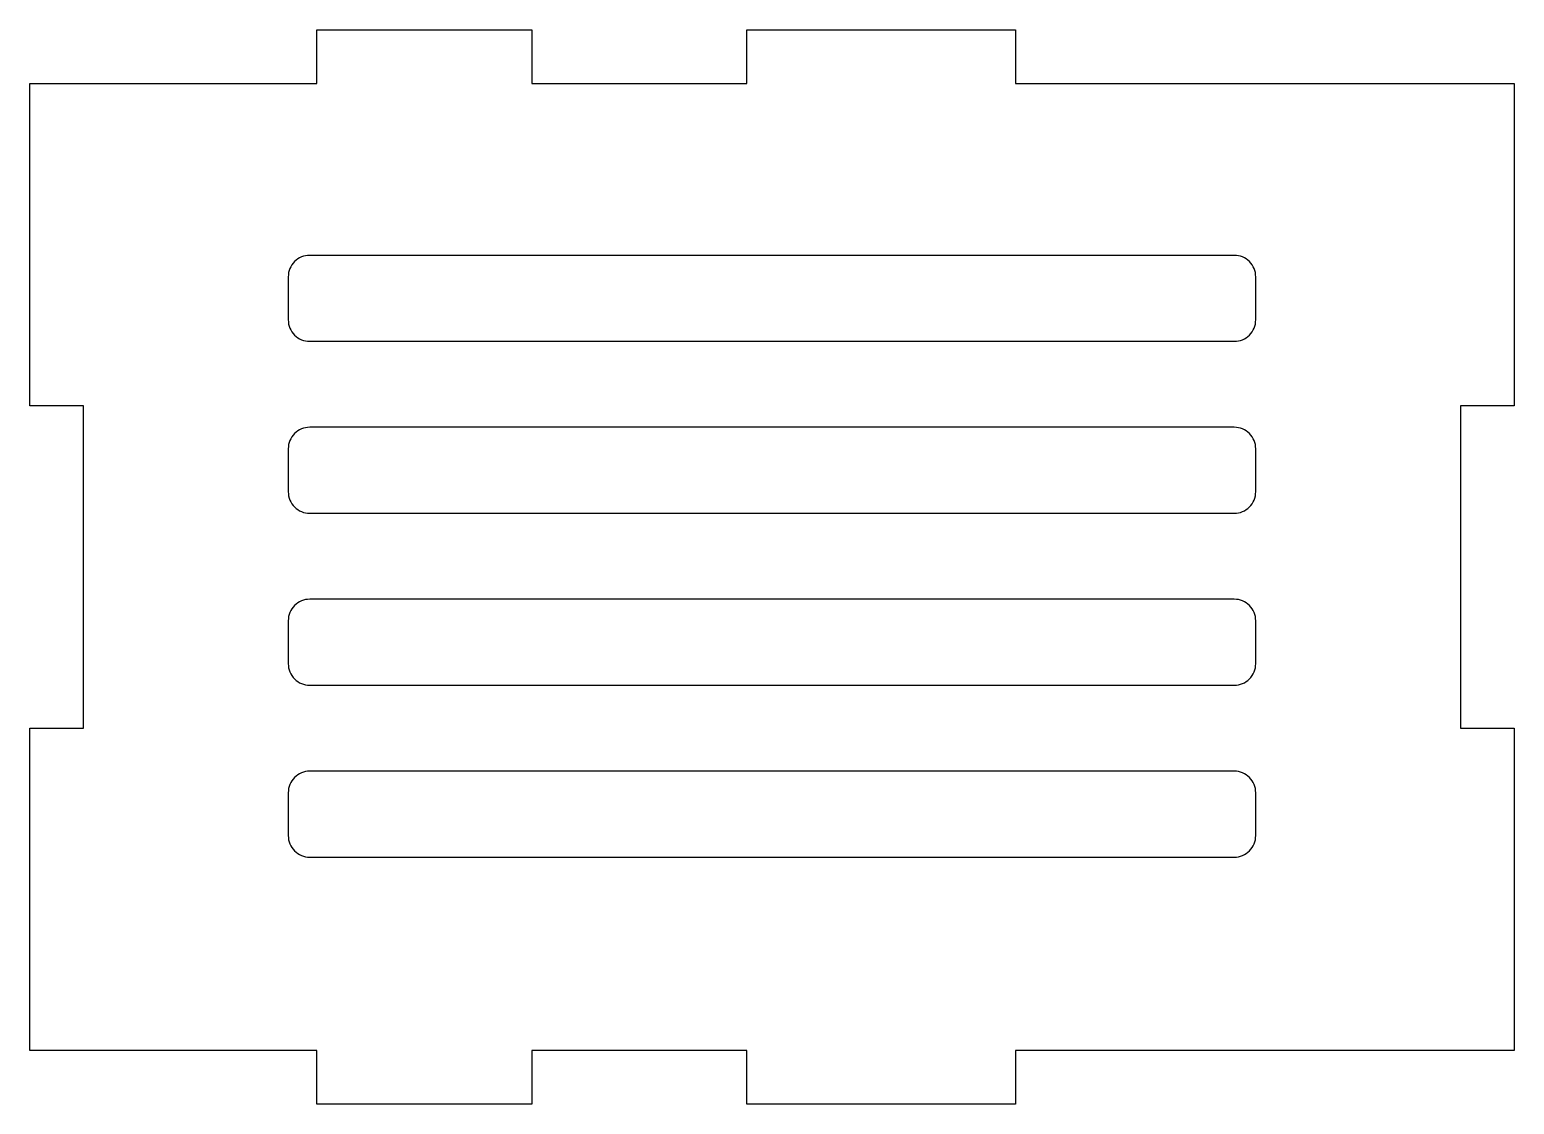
# Model space of a CAD drawing. Header units: millimetres. Extents: x -60 to 78, y -98 to 2.
import ezdxf

# ---------------------------------------------------------------- set-up
doc = ezdxf.new("R2010")
doc.units = ezdxf.units.MM
doc.layers.get('0').update_dxf_attribs({"linetype": 'CONTINUOUS'})

msp = doc.modelspace()

# ---------------------------------------------------------------- linework, layer by layer
msp.add_lwpolyline([(-33.3, 2), (-13.3, 2), (-13.3, -3), (6.7, -3), (6.7, 2), (31.7, 2), (31.7, -3), (78.1, -3), (78.1, -33), (73.1, -33), (73.1, -63), (78.1, -63), (78.1, -93), (31.7, -93), (31.7, -98), (6.7, -98), (6.7, -93), (-13.3, -93), (-13.3, -98), (-33.3, -98), (-33.3, -93), (-60, -93), (-60, -63), (-55, -63), (-55, -33), (-60, -33), (-60, -3), (-33.3, -3)], close=True)
for points in [[(-35.95, -21), (-35.95, -25, 0.414214), (-33.95, -27), (52.05, -27, 0.414214), (54.05, -25), (54.05, -21, 0.414214), (52.05, -19), (-33.95, -19, 0.414214)], [(-35.95, -37), (-35.95, -41, 0.414214), (-33.95, -43), (52.05, -43, 0.414214), (54.05, -41), (54.05, -37, 0.414214), (52.05, -35), (-33.95, -35, 0.414214)], [(-35.95, -53), (-35.95, -57, 0.414214), (-33.95, -59), (52.05, -59, 0.414214), (54.05, -57), (54.05, -53, 0.414214), (52.05, -51), (-33.95, -51, 0.414214)], [(-35.95, -69), (-35.95, -73, 0.414214), (-33.95, -75), (52.05, -75, 0.414214), (54.05, -73), (54.05, -69, 0.414214), (52.05, -67), (-33.95, -67, 0.414214)]]:
    msp.add_lwpolyline(points, format="xyb", close=True)

doc.saveas('drawing.dxf')
